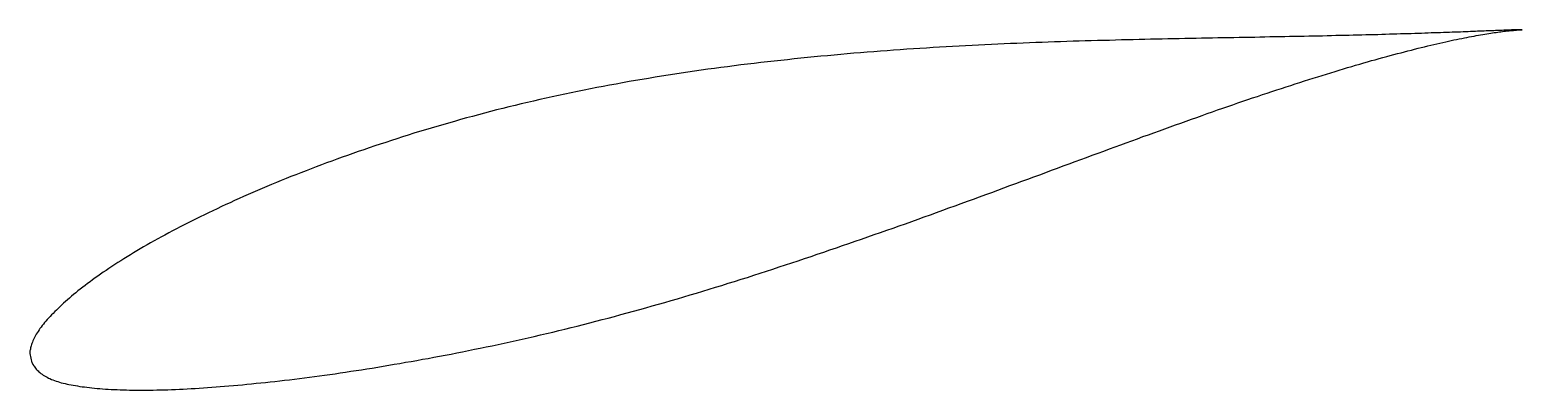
# Model space of a CAD drawing. Header units: metres. Extents: x -41 to 83, y -11 to 18.
import ezdxf

# ---------------------------------------------------------------- set-up
doc = ezdxf.new("R2010")
doc.units = ezdxf.units.M

msp = doc.modelspace()

# ---------------------------------------------------------------- linework, layer by layer
msp.add_lwpolyline([(82.75, 18.49), (82.75, 18.49), (82.74, 18.49), (82.73, 18.49), (82.71, 18.49), (82.69, 18.49), (82.66, 18.49), (82.63, 18.49), (82.59, 18.49), (82.55, 18.49), (82.5, 18.49), (82.45, 18.49), (82.39, 18.49), (82.33, 18.49), (82.27, 18.49), (82.19, 18.49), (82.12, 18.48), (82.04, 18.48), (81.95, 18.48), (81.86, 18.48), (81.77, 18.47), (81.67, 18.47), (81.56, 18.47), (81.45, 18.46), (81.34, 18.46), (81.22, 18.46), (81.09, 18.45), (80.97, 18.45), (80.83, 18.44), (80.69, 18.44), (80.55, 18.43), (80.4, 18.42), (80.25, 18.42), (80.1, 18.41), (79.93, 18.41), (79.77, 18.4), (79.6, 18.39), (79.42, 18.39), (79.24, 18.38), (79.06, 18.37), (78.87, 18.36), (78.67, 18.36), (78.47, 18.35), (78.27, 18.34), (78.06, 18.33), (77.85, 18.32), (77.63, 18.31), (77.41, 18.31), (77.19, 18.3), (76.96, 18.29), (76.72, 18.28), (76.48, 18.27), (76.24, 18.26), (75.99, 18.25), (75.74, 18.25), (75.48, 18.24), (75.22, 18.23), (74.95, 18.22), (74.68, 18.21), (74.41, 18.2), (74.13, 18.19), (73.85, 18.18), (73.56, 18.17), (73.27, 18.16), (72.97, 18.15), (72.67, 18.15), (72.37, 18.14), (72.06, 18.13), (71.75, 18.12), (71.43, 18.11), (71.11, 18.1), (70.78, 18.09), (70.46, 18.08), (70.12, 18.08), (69.79, 18.07), (69.45, 18.06), (69.1, 18.05), (68.75, 18.04), (68.4, 18.03), (68.05, 18.03), (67.69, 18.02), (67.32, 18.01), (66.95, 18), (66.58, 17.99), (66.21, 17.98), (65.83, 17.98), (65.45, 17.97), (65.06, 17.96), (64.67, 17.95), (64.28, 17.95), (63.88, 17.94), (63.48, 17.93), (63.08, 17.92), (62.67, 17.91), (62.26, 17.91), (61.85, 17.9), (61.43, 17.89), (61.01, 17.88), (60.59, 17.87), (60.16, 17.87), (59.73, 17.86), (59.3, 17.85), (58.86, 17.84), (58.42, 17.83), (57.98, 17.83), (57.53, 17.82), (57.08, 17.81), (56.63, 17.8), (56.18, 17.79), (55.72, 17.78), (55.26, 17.78), (54.8, 17.77), (54.33, 17.76), (53.86, 17.75), (53.39, 17.74), (52.92, 17.73), (52.44, 17.72), (51.96, 17.71), (51.48, 17.7), (51, 17.69), (50.51, 17.67), (50.02, 17.66), (49.53, 17.65), (49.04, 17.64), (48.54, 17.62), (48.05, 17.61), (47.55, 17.6), (47.04, 17.58), (46.54, 17.57), (46.03, 17.55), (45.53, 17.54), (45.02, 17.52), (44.5, 17.5), (43.99, 17.49), (43.47, 17.47), (42.96, 17.45), (42.44, 17.43), (41.92, 17.41), (41.39, 17.39), (40.87, 17.37), (40.34, 17.35), (39.82, 17.32), (39.29, 17.3), (38.76, 17.28), (38.23, 17.25), (37.69, 17.22), (37.16, 17.2), (36.62, 17.17), (36.09, 17.14), (35.55, 17.11), (35.01, 17.08), (34.47, 17.05), (33.93, 17.02), (33.39, 16.98), (32.84, 16.95), (32.3, 16.91), (31.75, 16.88), (31.21, 16.84), (30.66, 16.8), (30.11, 16.76), (29.57, 16.72), (29.02, 16.68), (28.47, 16.63), (27.92, 16.59), (27.37, 16.55), (26.82, 16.5), (26.27, 16.45), (25.72, 16.4), (25.17, 16.35), (24.62, 16.3), (24.07, 16.25), (23.51, 16.19), (22.96, 16.14), (22.41, 16.08), (21.86, 16.02), (21.31, 15.96), (20.75, 15.9), (20.2, 15.84), (19.65, 15.78), (19.1, 15.71), (18.55, 15.65), (18, 15.58), (17.45, 15.51), (16.9, 15.44), (16.35, 15.37), (15.8, 15.29), (15.25, 15.22), (14.7, 15.14), (14.16, 15.06), (13.61, 14.98), (13.06, 14.9), (12.52, 14.82), (11.97, 14.74), (11.43, 14.65), (10.89, 14.56), (10.35, 14.47), (9.81, 14.38), (9.27, 14.29), (8.73, 14.2), (8.19, 14.1), (7.66, 14), (7.12, 13.91), (6.59, 13.8), (6.06, 13.7), (5.53, 13.6), (5, 13.49), (4.47, 13.39), (3.94, 13.28), (3.42, 13.17), (2.89, 13.06), (2.37, 12.94), (1.85, 12.83), (1.33, 12.71), (0.82, 12.59), (0.3, 12.47), (-0.21, 12.35), (-0.72, 12.23), (-1.23, 12.1), (-1.74, 11.98), (-2.25, 11.85), (-2.75, 11.72), (-3.25, 11.59), (-3.75, 11.46), (-4.25, 11.32), (-4.74, 11.19), (-5.24, 11.05), (-5.73, 10.91), (-6.22, 10.77), (-6.7, 10.63), (-7.19, 10.49), (-7.67, 10.35), (-8.15, 10.21), (-8.63, 10.06), (-9.1, 9.92), (-9.57, 9.77), (-10.04, 9.62), (-10.51, 9.47), (-10.97, 9.32), (-11.44, 9.17), (-11.9, 9.02), (-12.35, 8.87), (-12.81, 8.71), (-13.26, 8.56), (-13.71, 8.4), (-14.16, 8.25), (-14.6, 8.09), (-15.04, 7.93), (-15.48, 7.78), (-15.91, 7.62), (-16.35, 7.46), (-16.77, 7.3), (-17.2, 7.14), (-17.62, 6.98), (-18.04, 6.82), (-18.46, 6.65), (-18.88, 6.49), (-19.29, 6.33), (-19.69, 6.16), (-20.1, 6), (-20.5, 5.84), (-20.9, 5.67), (-21.29, 5.51), (-21.68, 5.34), (-22.07, 5.17), (-22.46, 5.01), (-22.84, 4.84), (-23.22, 4.67), (-23.59, 4.51), (-23.96, 4.34), (-24.33, 4.17), (-24.7, 4.01), (-25.06, 3.84), (-25.41, 3.67), (-25.77, 3.5), (-26.12, 3.33), (-26.46, 3.17), (-26.81, 3), (-27.15, 2.83), (-27.48, 2.66), (-27.81, 2.5), (-28.14, 2.33), (-28.47, 2.16), (-28.79, 1.99), (-29.1, 1.83), (-29.42, 1.66), (-29.73, 1.49), (-30.03, 1.33), (-30.33, 1.16), (-30.63, 1), (-30.93, 0.83), (-31.21, 0.67), (-31.5, 0.5), (-31.78, 0.34), (-32.06, 0.17), (-32.33, 0.01), (-32.6, -0.15), (-32.87, -0.31), (-33.13, -0.48), (-33.39, -0.64), (-33.64, -0.8), (-33.89, -0.96), (-34.14, -1.12), (-34.38, -1.28), (-34.61, -1.44), (-34.85, -1.6), (-35.07, -1.75), (-35.3, -1.91), (-35.52, -2.07), (-35.73, -2.22), (-35.94, -2.38), (-36.15, -2.53), (-36.35, -2.68), (-36.55, -2.84), (-36.75, -2.99), (-36.94, -3.14), (-37.12, -3.29), (-37.3, -3.44), (-37.48, -3.59), (-37.65, -3.73), (-37.82, -3.88), (-37.98, -4.02), (-38.14, -4.17), (-38.3, -4.31), (-38.45, -4.45), (-38.59, -4.59), (-38.73, -4.73), (-38.87, -4.86), (-39, -5), (-39.13, -5.13), (-39.26, -5.26), (-39.38, -5.39), (-39.49, -5.52), (-39.6, -5.65), (-39.71, -5.77), (-39.81, -5.9), (-39.91, -6.02), (-40, -6.14), (-40.09, -6.26), (-40.17, -6.38), (-40.25, -6.5), (-40.33, -6.62), (-40.4, -6.73), (-40.46, -6.84), (-40.52, -6.96), (-40.58, -7.07), (-40.63, -7.17), (-40.68, -7.28), (-40.72, -7.39), (-40.76, -7.49), (-40.8, -7.59), (-40.83, -7.69), (-40.85, -7.78), (-40.87, -7.87), (-40.89, -7.96), (-40.91, -8.04), (-40.92, -8.12), (-40.92, -8.18), (-40.93, -8.24), (-40.93, -8.29), (-40.93, -8.32), (-40.76, -9.11), (-40.75, -9.11), (-40.74, -9.13), (-40.72, -9.16), (-40.7, -9.2), (-40.66, -9.25), (-40.62, -9.32), (-40.57, -9.39), (-40.52, -9.47), (-40.46, -9.54), (-40.4, -9.62), (-40.33, -9.7), (-40.25, -9.77), (-40.18, -9.84), (-40.09, -9.91), (-40.01, -9.98), (-39.91, -10.05), (-39.82, -10.12), (-39.72, -10.18), (-39.61, -10.24), (-39.5, -10.3), (-39.39, -10.36), (-39.27, -10.41), (-39.15, -10.47), (-39.02, -10.52), (-38.89, -10.57), (-38.76, -10.62), (-38.62, -10.66), (-38.47, -10.7), (-38.33, -10.75), (-38.17, -10.79), (-38.01, -10.82), (-37.85, -10.86), (-37.69, -10.9), (-37.52, -10.93), (-37.34, -10.96), (-37.16, -10.99), (-36.98, -11.02), (-36.79, -11.05), (-36.6, -11.08), (-36.4, -11.1), (-36.2, -11.13), (-35.99, -11.15), (-35.78, -11.17), (-35.57, -11.2), (-35.35, -11.22), (-35.13, -11.23), (-34.9, -11.25), (-34.67, -11.27), (-34.43, -11.28), (-34.19, -11.3), (-33.95, -11.31), (-33.7, -11.32), (-33.45, -11.33), (-33.19, -11.34), (-32.93, -11.35), (-32.66, -11.36), (-32.4, -11.36), (-32.12, -11.36), (-31.85, -11.37), (-31.57, -11.37), (-31.28, -11.36), (-30.99, -11.36), (-30.7, -11.36), (-30.4, -11.35), (-30.1, -11.34), (-29.8, -11.34), (-29.49, -11.33), (-29.18, -11.31), (-28.86, -11.3), (-28.54, -11.29), (-28.22, -11.27), (-27.89, -11.26), (-27.56, -11.24), (-27.23, -11.22), (-26.89, -11.2), (-26.55, -11.18), (-26.2, -11.15), (-25.86, -11.13), (-25.5, -11.1), (-25.15, -11.07), (-24.79, -11.04), (-24.43, -11.01), (-24.06, -10.98), (-23.69, -10.95), (-23.32, -10.92), (-22.94, -10.88), (-22.56, -10.84), (-22.18, -10.8), (-21.79, -10.76), (-21.41, -10.72), (-21.01, -10.68), (-20.62, -10.64), (-20.22, -10.59), (-19.82, -10.54), (-19.41, -10.5), (-19.01, -10.45), (-18.59, -10.4), (-18.18, -10.34), (-17.76, -10.29), (-17.35, -10.23), (-16.92, -10.18), (-16.5, -10.12), (-16.07, -10.06), (-15.64, -10), (-15.21, -9.93), (-14.77, -9.87), (-14.33, -9.8), (-13.89, -9.74), (-13.45, -9.67), (-13, -9.6), (-12.55, -9.53), (-12.1, -9.45), (-11.65, -9.38), (-11.19, -9.3), (-10.73, -9.22), (-10.27, -9.15), (-9.81, -9.06), (-9.34, -8.98), (-8.87, -8.9), (-8.4, -8.81), (-7.93, -8.73), (-7.46, -8.64), (-6.98, -8.55), (-6.5, -8.46), (-6.02, -8.37), (-5.54, -8.27), (-5.06, -8.18), (-4.57, -8.08), (-4.09, -7.98), (-3.6, -7.88), (-3.1, -7.78), (-2.61, -7.68), (-2.12, -7.57), (-1.62, -7.46), (-1.12, -7.36), (-0.62, -7.25), (-0.12, -7.13), (0.38, -7.02), (0.88, -6.91), (1.39, -6.79), (1.89, -6.67), (2.4, -6.55), (2.91, -6.43), (3.42, -6.3), (3.93, -6.18), (4.44, -6.05), (4.95, -5.92), (5.47, -5.79), (5.98, -5.66), (6.5, -5.52), (7.01, -5.39), (7.53, -5.25), (8.05, -5.11), (8.57, -4.97), (9.09, -4.83), (9.61, -4.69), (10.13, -4.54), (10.65, -4.39), (11.18, -4.24), (11.7, -4.09), (12.22, -3.94), (12.75, -3.79), (13.27, -3.63), (13.8, -3.48), (14.32, -3.32), (14.85, -3.16), (15.37, -3), (15.9, -2.84), (16.43, -2.68), (16.95, -2.51), (17.48, -2.35), (18.01, -2.18), (18.54, -2.02), (19.06, -1.85), (19.59, -1.68), (20.12, -1.51), (20.64, -1.34), (21.17, -1.16), (21.7, -0.99), (22.23, -0.82), (22.75, -0.64), (23.28, -0.46), (23.81, -0.29), (24.33, -0.11), (24.86, 0.07), (25.38, 0.25), (25.91, 0.43), (26.43, 0.61), (26.95, 0.79), (27.48, 0.97), (28, 1.15), (28.52, 1.33), (29.04, 1.52), (29.57, 1.7), (30.09, 1.88), (30.61, 2.07), (31.12, 2.25), (31.64, 2.43), (32.16, 2.62), (32.68, 2.8), (33.19, 2.99), (33.71, 3.17), (34.22, 3.36), (34.73, 3.54), (35.24, 3.73), (35.75, 3.91), (36.26, 4.1), (36.77, 4.29), (37.28, 4.47), (37.78, 4.66), (38.29, 4.84), (38.79, 5.02), (39.29, 5.21), (39.79, 5.39), (40.29, 5.58), (40.79, 5.76), (41.29, 5.94), (41.78, 6.13), (42.28, 6.31), (42.77, 6.49), (43.26, 6.67), (43.75, 6.85), (44.23, 7.03), (44.72, 7.21), (45.2, 7.39), (45.69, 7.57), (46.17, 7.75), (46.64, 7.92), (47.12, 8.1), (47.6, 8.27), (48.07, 8.45), (48.54, 8.62), (49.01, 8.79), (49.48, 8.96), (49.94, 9.13), (50.4, 9.3), (50.86, 9.47), (51.32, 9.64), (51.78, 9.8), (52.23, 9.97), (52.69, 10.13), (53.14, 10.29), (53.58, 10.46), (54.03, 10.62), (54.47, 10.77), (54.91, 10.93), (55.35, 11.09), (55.79, 11.24), (56.22, 11.4), (56.65, 11.55), (57.08, 11.7), (57.51, 11.85), (57.93, 11.99), (58.35, 12.14), (58.77, 12.29), (59.18, 12.43), (59.6, 12.57), (60.01, 12.71), (60.41, 12.85), (60.82, 12.98), (61.22, 13.12), (61.62, 13.25), (62.01, 13.38), (62.41, 13.51), (62.8, 13.64), (63.19, 13.77), (63.57, 13.89), (63.95, 14.02), (64.33, 14.14), (64.7, 14.26), (65.08, 14.38), (65.44, 14.49), (65.81, 14.61), (66.17, 14.72), (66.53, 14.83), (66.89, 14.94), (67.24, 15.05), (67.59, 15.15), (67.94, 15.26), (68.28, 15.36), (68.62, 15.46), (68.95, 15.56), (69.29, 15.66), (69.62, 15.75), (69.94, 15.84), (70.26, 15.94), (70.58, 16.02), (70.9, 16.11), (71.21, 16.2), (71.52, 16.28), (71.82, 16.37), (72.12, 16.45), (72.42, 16.53), (72.71, 16.6), (73, 16.68), (73.28, 16.75), (73.57, 16.82), (73.84, 16.89), (74.12, 16.96), (74.39, 17.03), (74.65, 17.09), (74.92, 17.16), (75.18, 17.22), (75.43, 17.28), (75.68, 17.33), (75.93, 17.39), (76.17, 17.45), (76.41, 17.5), (76.64, 17.55), (76.87, 17.6), (77.1, 17.65), (77.32, 17.69), (77.54, 17.74), (77.75, 17.78), (77.96, 17.82), (78.17, 17.86), (78.37, 17.9), (78.56, 17.94), (78.76, 17.98), (78.94, 18.01), (79.13, 18.04), (79.31, 18.08), (79.48, 18.11), (79.65, 18.14), (79.82, 18.16), (79.98, 18.19), (80.14, 18.21), (80.29, 18.24), (80.44, 18.26), (80.59, 18.28), (80.73, 18.3), (80.86, 18.32), (80.99, 18.34), (81.12, 18.35), (81.24, 18.37), (81.36, 18.38), (81.47, 18.4), (81.58, 18.41), (81.68, 18.42), (81.78, 18.43), (81.87, 18.44), (81.96, 18.45), (82.04, 18.45), (82.12, 18.46), (82.2, 18.47), (82.27, 18.47), (82.33, 18.48), (82.4, 18.48), (82.45, 18.48), (82.5, 18.49), (82.55, 18.49), (82.59, 18.49), (82.63, 18.49), (82.66, 18.49), (82.69, 18.49), (82.71, 18.49), (82.73, 18.49), (82.74, 18.49), (82.75, 18.49), (82.75, 18.49)], close=True)

doc.saveas('drawing.dxf')
